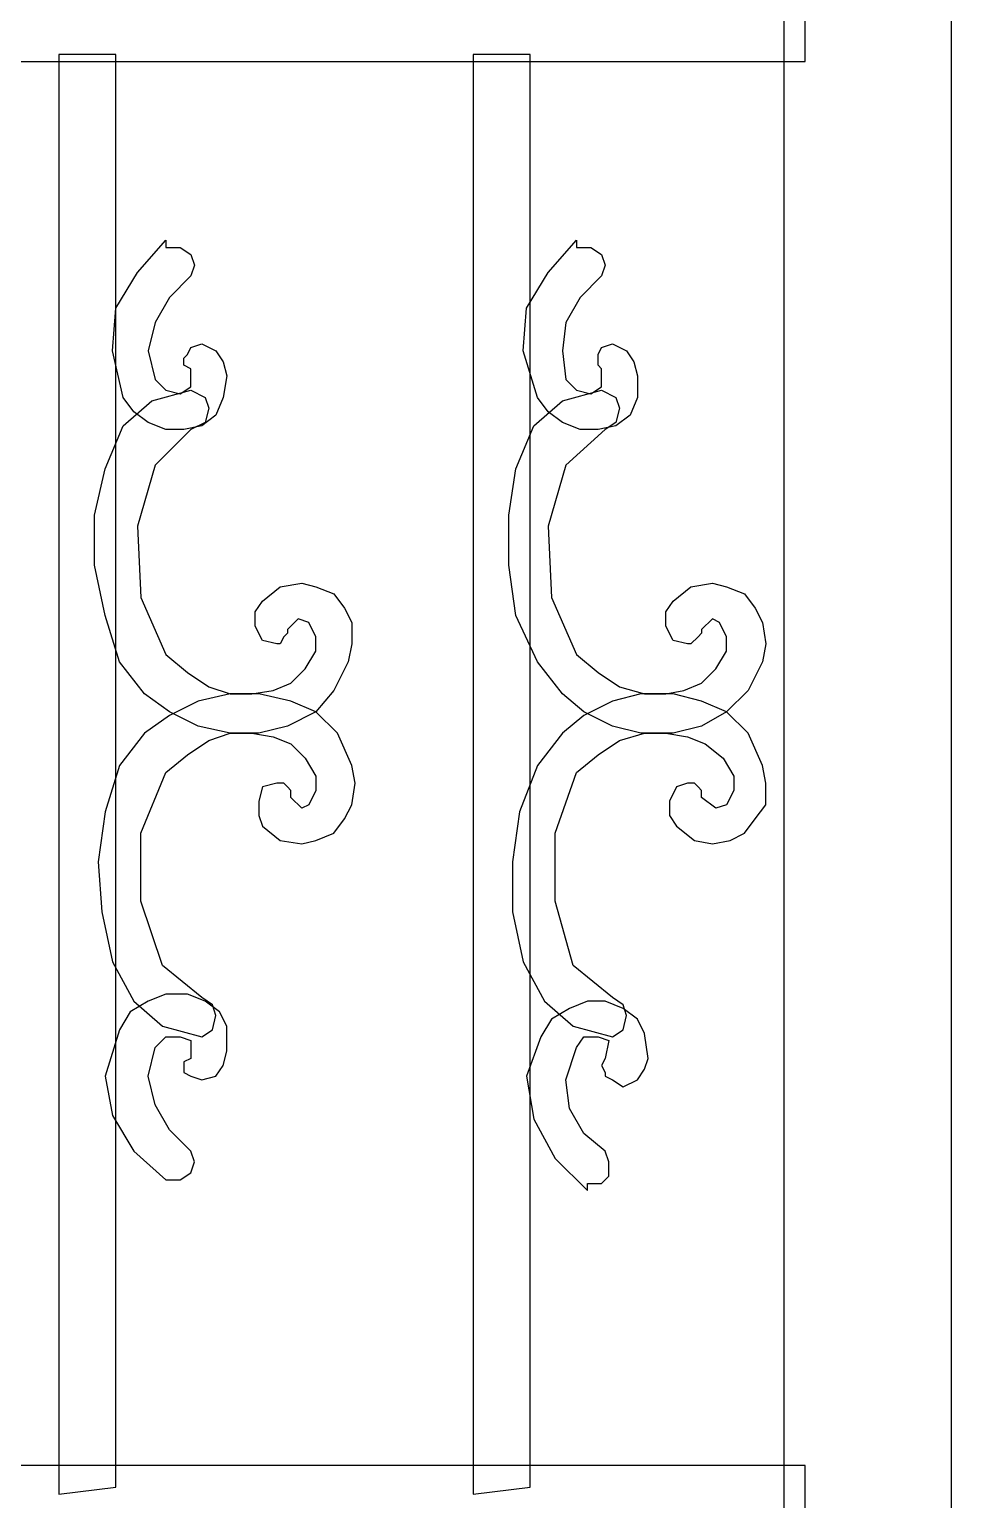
# Model space of a CAD drawing. Header units: centimetres. Extents: x -51 to 47, y -44 to 100.
# Drawn here: x 23.46 to 47.2, y -4.36 to 33.47 of the extents above; entities that cross this region are included whole.
import ezdxf

# ---------------------------------------------------------------- set-up
doc = ezdxf.new("R2010")
doc.units = ezdxf.units.CM
doc.header["$MEASUREMENT"] = 0
doc.layers.add('layer 1', color=7, linetype='Continuous')

msp = doc.modelspace()

# ---------------------------------------------------------------- linework, layer by layer
at = {"layer": 'layer 1', "color": 108}
for points, knots in [([(42.88117, 91.58024), (42.88117, 91.58024), (47.2023, 91.58024), (47.2023, 91.58024), (47.2023, 91.58024), (47.2023, 91.58024), (47.2023, -43.66193), (47.2023, -43.66193), (47.2023, -43.66193), (47.2023, -43.66193), (42.88117, -43.66193), (42.88117, -43.66193), (42.88117, -43.66193), (42.88117, -43.66193), (42.88117, 91.58024), (42.88117, 91.58024)], [0, 0, 0, 0, 0.25, 0.25, 0.25, 0.25, 0.5, 0.5, 0.5, 0.5, 0.75, 0.75, 0.75, 0.75, 1, 1, 1, 1]), ([(-47.12704, 34.11841), (-47.12704, 34.11841), (43.43281, 34.11841), (43.43281, 34.11841), (43.43281, 34.11841), (43.43281, 34.11841), (43.43281, 32.64739), (43.43281, 32.64739), (43.43281, 32.64739), (43.43281, 32.64739), (-47.12704, 32.64739), (-47.12704, 32.64739), (-47.12704, 32.64739), (-47.12704, 32.64739), (-47.12704, 34.11841), (-47.12704, 34.11841)], [0, 0, 0, 0, 0.25, 0.25, 0.25, 0.25, 0.5, 0.5, 0.5, 0.5, 0.75, 0.75, 0.75, 0.75, 1, 1, 1, 1]), ([(24.21757, -4.22013), (24.21757, -4.22013), (24.21757, 32.83126), (24.21757, 32.83126), (24.21757, 32.83126), (24.21757, 32.83126), (25.68859, 32.83126), (25.68859, 32.83126), (25.68859, 32.83126), (25.68859, 32.83126), (25.68859, -4.03625), (25.68859, -4.03625), (25.68859, -4.03625), (25.68859, -4.03625), (24.21757, -4.22013), (24.21757, -4.22013)], [0, 0, 0, 0, 0.25, 0.25, 0.25, 0.25, 0.5, 0.5, 0.5, 0.5, 0.75, 0.75, 0.75, 0.75, 1, 1, 1, 1]), ([(34.88249, -4.22013), (34.88249, -4.22013), (34.88249, 32.83126), (34.88249, 32.83126), (34.88249, 32.83126), (34.88249, 32.83126), (36.35351, 32.83126), (36.35351, 32.83126), (36.35351, 32.83126), (36.35351, 32.83126), (36.35351, -4.03625), (36.35351, -4.03625), (36.35351, -4.03625), (36.35351, -4.03625), (34.88249, -4.22013), (34.88249, -4.22013)], [0, 0, 0, 0, 0.25, 0.25, 0.25, 0.25, 0.5, 0.5, 0.5, 0.5, 0.75, 0.75, 0.75, 0.75, 1, 1, 1, 1]), ([(26.97574, 28.05044), (26.97574, 28.05044), (26.24023, 27.22299), (26.24023, 27.22299), (26.24023, 27.22299), (26.24023, 27.22299), (25.68859, 26.3036), (25.68859, 26.3036), (25.68859, 26.3036), (25.68859, 26.3036), (25.59665, 25.20033), (25.59665, 25.20033), (25.59665, 25.20033), (25.59665, 25.20033), (25.87247, 24.00513), (25.87247, 24.00513), (25.87247, 24.00513), (25.87247, 24.00513), (26.14829, 23.63737), (26.14829, 23.63737), (26.14829, 23.63737), (26.14829, 23.63737), (26.51604, 23.36155), (26.51604, 23.36155), (26.51604, 23.36155), (26.51604, 23.36155), (26.97574, 23.17767), (26.97574, 23.17767), (26.97574, 23.17767), (26.97574, 23.17767), (27.43543, 23.17767), (27.43543, 23.17767), (27.43543, 23.17767), (27.43543, 23.17767), (27.89513, 23.26961), (27.89513, 23.26961), (27.89513, 23.26961), (27.89513, 23.26961), (28.26288, 23.54543), (28.26288, 23.54543), (28.26288, 23.54543), (28.26288, 23.54543), (28.44676, 24.00513), (28.44676, 24.00513), (28.44676, 24.00513), (28.44676, 24.00513), (28.5387, 24.55676), (28.5387, 24.55676), (28.5387, 24.55676), (28.5387, 24.55676), (28.44676, 24.92451), (28.44676, 24.92451), (28.44676, 24.92451), (28.44676, 24.92451), (28.26288, 25.20033), (28.26288, 25.20033), (28.26288, 25.20033), (28.26288, 25.20033), (27.89513, 25.38421), (27.89513, 25.38421), (27.89513, 25.38421), (27.89513, 25.38421), (27.61931, 25.29227), (27.61931, 25.29227), (27.61931, 25.29227), (27.61931, 25.29227), (27.52737, 25.10839), (27.52737, 25.10839), (27.52737, 25.10839), (27.52737, 25.10839), (27.43543, 25.01645), (27.43543, 25.01645), (27.43543, 25.01645), (27.43543, 25.01645), (27.43543, 24.83258), (27.43543, 24.83258), (27.43543, 24.83258), (27.43543, 24.83258), (27.61931, 24.74064), (27.61931, 24.74064), (27.61931, 24.74064), (27.61931, 24.74064), (27.61931, 24.28094), (27.61931, 24.28094), (27.61931, 24.28094), (27.61931, 24.28094), (27.34349, 24.09706), (27.34349, 24.09706), (27.34349, 24.09706), (27.34349, 24.09706), (26.97574, 24.189), (26.97574, 24.189), (26.97574, 24.189), (26.97574, 24.189), (26.69992, 24.46482), (26.69992, 24.46482), (26.69992, 24.46482), (26.69992, 24.46482), (26.51604, 25.20033), (26.51604, 25.20033), (26.51604, 25.20033), (26.51604, 25.20033), (26.69992, 25.93584), (26.69992, 25.93584), (26.69992, 25.93584), (26.69992, 25.93584), (27.06768, 26.57942), (27.06768, 26.57942), (27.06768, 26.57942), (27.06768, 26.57942), (27.61931, 27.13105), (27.61931, 27.13105), (27.61931, 27.13105), (27.61931, 27.13105), (27.71125, 27.40687), (27.71125, 27.40687), (27.71125, 27.40687), (27.71125, 27.40687), (27.61931, 27.68268), (27.61931, 27.68268), (27.61931, 27.68268), (27.61931, 27.68268), (27.34349, 27.86656), (27.34349, 27.86656), (27.34349, 27.86656), (27.34349, 27.86656), (26.97574, 27.86656), (26.97574, 27.86656), (26.97574, 27.86656), (26.97574, 27.86656), (26.97574, 27.86656), (26.97574, 27.86656), (26.97574, 27.86656), (26.97574, 27.86656), (26.97574, 27.9585), (26.97574, 27.9585), (26.97574, 27.9585), (26.97574, 27.9585), (26.97574, 28.05044), (26.97574, 28.05044), (26.97574, 28.05044), (26.97574, 28.05044), (26.97574, 28.05044), (26.97574, 28.05044)], [0, 0, 0, 0, 0.02777778, 0.02777778, 0.02777778, 0.02777778, 0.05555556, 0.05555556, 0.05555556, 0.05555556, 0.08333333, 0.08333333, 0.08333333, 0.08333333, 0.11111111, 0.11111111, 0.11111111, 0.11111111, 0.13888889, 0.13888889, 0.13888889, 0.13888889, 0.16666667, 0.16666667, 0.16666667, 0.16666667, 0.19444444, 0.19444444, 0.19444444, 0.19444444, 0.22222222, 0.22222222, 0.22222222, 0.22222222, 0.25, 0.25, 0.25, 0.25, 0.27777778, 0.27777778, 0.27777778, 0.27777778, 0.30555556, 0.30555556, 0.30555556, 0.30555556, 0.33333333, 0.33333333, 0.33333333, 0.33333333, 0.36111111, 0.36111111, 0.36111111, 0.36111111, 0.38888889, 0.38888889, 0.38888889, 0.38888889, 0.41666667, 0.41666667, 0.41666667, 0.41666667, 0.44444444, 0.44444444, 0.44444444, 0.44444444, 0.47222222, 0.47222222, 0.47222222, 0.47222222, 0.5, 0.5, 0.5, 0.5, 0.52777778, 0.52777778, 0.52777778, 0.52777778, 0.55555556, 0.55555556, 0.55555556, 0.55555556, 0.58333333, 0.58333333, 0.58333333, 0.58333333, 0.61111111, 0.61111111, 0.61111111, 0.61111111, 0.63888889, 0.63888889, 0.63888889, 0.63888889, 0.66666667, 0.66666667, 0.66666667, 0.66666667, 0.69444444, 0.69444444, 0.69444444, 0.69444444, 0.72222222, 0.72222222, 0.72222222, 0.72222222, 0.75, 0.75, 0.75, 0.75, 0.77777778, 0.77777778, 0.77777778, 0.77777778, 0.80555556, 0.80555556, 0.80555556, 0.80555556, 0.83333333, 0.83333333, 0.83333333, 0.83333333, 0.86111111, 0.86111111, 0.86111111, 0.86111111, 0.88888889, 0.88888889, 0.88888889, 0.88888889, 0.91666667, 0.91666667, 0.91666667, 0.91666667, 0.94444444, 0.94444444, 0.94444444, 0.94444444, 0.97222222, 0.97222222, 0.97222222, 0.97222222, 1, 1, 1, 1]), ([(37.54872, 28.05044), (37.54872, 28.05044), (36.81321, 27.22299), (36.81321, 27.22299), (36.81321, 27.22299), (36.81321, 27.22299), (36.26157, 26.3036), (36.26157, 26.3036), (36.26157, 26.3036), (36.26157, 26.3036), (36.16963, 25.20033), (36.16963, 25.20033), (36.16963, 25.20033), (36.16963, 25.20033), (36.53739, 24.00513), (36.53739, 24.00513), (36.53739, 24.00513), (36.53739, 24.00513), (36.81321, 23.63737), (36.81321, 23.63737), (36.81321, 23.63737), (36.81321, 23.63737), (37.18096, 23.36155), (37.18096, 23.36155), (37.18096, 23.36155), (37.18096, 23.36155), (37.64066, 23.17767), (37.64066, 23.17767), (37.64066, 23.17767), (37.64066, 23.17767), (38.10035, 23.17767), (38.10035, 23.17767), (38.10035, 23.17767), (38.10035, 23.17767), (38.56004, 23.26961), (38.56004, 23.26961), (38.56004, 23.26961), (38.56004, 23.26961), (38.9278, 23.54543), (38.9278, 23.54543), (38.9278, 23.54543), (38.9278, 23.54543), (39.11168, 24.00513), (39.11168, 24.00513), (39.11168, 24.00513), (39.11168, 24.00513), (39.11168, 24.55676), (39.11168, 24.55676), (39.11168, 24.55676), (39.11168, 24.55676), (39.01974, 24.92451), (39.01974, 24.92451), (39.01974, 24.92451), (39.01974, 24.92451), (38.83586, 25.20033), (38.83586, 25.20033), (38.83586, 25.20033), (38.83586, 25.20033), (38.46811, 25.38421), (38.46811, 25.38421), (38.46811, 25.38421), (38.46811, 25.38421), (38.19229, 25.29227), (38.19229, 25.29227), (38.19229, 25.29227), (38.19229, 25.29227), (38.10035, 25.10839), (38.10035, 25.10839), (38.10035, 25.10839), (38.10035, 25.10839), (38.10035, 25.01645), (38.10035, 25.01645), (38.10035, 25.01645), (38.10035, 25.01645), (38.10035, 24.83258), (38.10035, 24.83258), (38.10035, 24.83258), (38.10035, 24.83258), (38.19229, 24.74064), (38.19229, 24.74064), (38.19229, 24.74064), (38.19229, 24.74064), (38.19229, 24.28094), (38.19229, 24.28094), (38.19229, 24.28094), (38.19229, 24.28094), (37.91647, 24.09706), (37.91647, 24.09706), (37.91647, 24.09706), (37.91647, 24.09706), (37.54872, 24.189), (37.54872, 24.189), (37.54872, 24.189), (37.54872, 24.189), (37.2729, 24.46482), (37.2729, 24.46482), (37.2729, 24.46482), (37.2729, 24.46482), (37.18096, 25.20033), (37.18096, 25.20033), (37.18096, 25.20033), (37.18096, 25.20033), (37.2729, 25.93584), (37.2729, 25.93584), (37.2729, 25.93584), (37.2729, 25.93584), (37.64066, 26.57942), (37.64066, 26.57942), (37.64066, 26.57942), (37.64066, 26.57942), (38.19229, 27.13105), (38.19229, 27.13105), (38.19229, 27.13105), (38.19229, 27.13105), (38.28423, 27.40687), (38.28423, 27.40687), (38.28423, 27.40687), (38.28423, 27.40687), (38.19229, 27.68268), (38.19229, 27.68268), (38.19229, 27.68268), (38.19229, 27.68268), (37.91647, 27.86656), (37.91647, 27.86656), (37.91647, 27.86656), (37.91647, 27.86656), (37.54872, 27.86656), (37.54872, 27.86656), (37.54872, 27.86656), (37.54872, 27.86656), (37.54872, 27.86656), (37.54872, 27.86656), (37.54872, 27.86656), (37.54872, 27.86656), (37.54872, 27.9585), (37.54872, 27.9585), (37.54872, 27.9585), (37.54872, 27.9585), (37.54872, 28.05044), (37.54872, 28.05044), (37.54872, 28.05044), (37.54872, 28.05044), (37.54872, 28.05044), (37.54872, 28.05044)], [0, 0, 0, 0, 0.02777778, 0.02777778, 0.02777778, 0.02777778, 0.05555556, 0.05555556, 0.05555556, 0.05555556, 0.08333333, 0.08333333, 0.08333333, 0.08333333, 0.11111111, 0.11111111, 0.11111111, 0.11111111, 0.13888889, 0.13888889, 0.13888889, 0.13888889, 0.16666667, 0.16666667, 0.16666667, 0.16666667, 0.19444444, 0.19444444, 0.19444444, 0.19444444, 0.22222222, 0.22222222, 0.22222222, 0.22222222, 0.25, 0.25, 0.25, 0.25, 0.27777778, 0.27777778, 0.27777778, 0.27777778, 0.30555556, 0.30555556, 0.30555556, 0.30555556, 0.33333333, 0.33333333, 0.33333333, 0.33333333, 0.36111111, 0.36111111, 0.36111111, 0.36111111, 0.38888889, 0.38888889, 0.38888889, 0.38888889, 0.41666667, 0.41666667, 0.41666667, 0.41666667, 0.44444444, 0.44444444, 0.44444444, 0.44444444, 0.47222222, 0.47222222, 0.47222222, 0.47222222, 0.5, 0.5, 0.5, 0.5, 0.52777778, 0.52777778, 0.52777778, 0.52777778, 0.55555556, 0.55555556, 0.55555556, 0.55555556, 0.58333333, 0.58333333, 0.58333333, 0.58333333, 0.61111111, 0.61111111, 0.61111111, 0.61111111, 0.63888889, 0.63888889, 0.63888889, 0.63888889, 0.66666667, 0.66666667, 0.66666667, 0.66666667, 0.69444444, 0.69444444, 0.69444444, 0.69444444, 0.72222222, 0.72222222, 0.72222222, 0.72222222, 0.75, 0.75, 0.75, 0.75, 0.77777778, 0.77777778, 0.77777778, 0.77777778, 0.80555556, 0.80555556, 0.80555556, 0.80555556, 0.83333333, 0.83333333, 0.83333333, 0.83333333, 0.86111111, 0.86111111, 0.86111111, 0.86111111, 0.88888889, 0.88888889, 0.88888889, 0.88888889, 0.91666667, 0.91666667, 0.91666667, 0.91666667, 0.94444444, 0.94444444, 0.94444444, 0.94444444, 0.97222222, 0.97222222, 0.97222222, 0.97222222, 1, 1, 1, 1]), ([(30.10166, 18.02909), (30.10166, 18.02909), (30.37748, 18.30491), (30.37748, 18.30491), (30.37748, 18.30491), (30.37748, 18.30491), (30.6533, 18.21297), (30.6533, 18.21297), (30.6533, 18.21297), (30.6533, 18.21297), (30.83717, 17.84522), (30.83717, 17.84522), (30.83717, 17.84522), (30.83717, 17.84522), (30.83717, 17.47746), (30.83717, 17.47746), (30.83717, 17.47746), (30.83717, 17.47746), (30.56136, 17.01777), (30.56136, 17.01777), (30.56136, 17.01777), (30.56136, 17.01777), (30.1936, 16.65001), (30.1936, 16.65001), (30.1936, 16.65001), (30.1936, 16.65001), (29.73391, 16.46613), (29.73391, 16.46613), (29.73391, 16.46613), (29.73391, 16.46613), (29.18227, 16.37419), (29.18227, 16.37419), (29.18227, 16.37419), (29.18227, 16.37419), (28.63064, 16.37419), (28.63064, 16.37419), (28.63064, 16.37419), (28.63064, 16.37419), (28.07901, 16.55807), (28.07901, 16.55807), (28.07901, 16.55807), (28.07901, 16.55807), (27.52737, 16.92583), (27.52737, 16.92583), (27.52737, 16.92583), (27.52737, 16.92583), (26.97574, 17.38552), (26.97574, 17.38552), (26.97574, 17.38552), (26.97574, 17.38552), (26.33217, 18.85654), (26.33217, 18.85654), (26.33217, 18.85654), (26.33217, 18.85654), (26.24023, 20.69532), (26.24023, 20.69532), (26.24023, 20.69532), (26.24023, 20.69532), (26.69992, 22.25829), (26.69992, 22.25829), (26.69992, 22.25829), (26.69992, 22.25829), (27.61931, 23.17767), (27.61931, 23.17767), (27.61931, 23.17767), (27.61931, 23.17767), (27.98707, 23.36155), (27.98707, 23.36155), (27.98707, 23.36155), (27.98707, 23.36155), (28.07901, 23.72931), (28.07901, 23.72931), (28.07901, 23.72931), (28.07901, 23.72931), (27.98707, 24.00513), (27.98707, 24.00513), (27.98707, 24.00513), (27.98707, 24.00513), (27.61931, 24.189), (27.61931, 24.189), (27.61931, 24.189), (27.61931, 24.189), (26.60798, 23.91319), (26.60798, 23.91319), (26.60798, 23.91319), (26.60798, 23.91319), (25.87247, 23.26961), (25.87247, 23.26961), (25.87247, 23.26961), (25.87247, 23.26961), (25.41278, 22.16635), (25.41278, 22.16635), (25.41278, 22.16635), (25.41278, 22.16635), (25.13696, 20.97114), (25.13696, 20.97114), (25.13696, 20.97114), (25.13696, 20.97114), (25.13696, 19.684), (25.13696, 19.684), (25.13696, 19.684), (25.13696, 19.684), (25.41278, 18.39685), (25.41278, 18.39685), (25.41278, 18.39685), (25.41278, 18.39685), (25.78053, 17.20164), (25.78053, 17.20164), (25.78053, 17.20164), (25.78053, 17.20164), (26.42411, 16.37419), (26.42411, 16.37419), (26.42411, 16.37419), (26.42411, 16.37419), (27.06768, 15.9145), (27.06768, 15.9145), (27.06768, 15.9145), (27.06768, 15.9145), (27.80319, 15.54674), (27.80319, 15.54674), (27.80319, 15.54674), (27.80319, 15.54674), (28.63064, 15.36287), (28.63064, 15.36287), (28.63064, 15.36287), (28.63064, 15.36287), (29.36615, 15.36287), (29.36615, 15.36287), (29.36615, 15.36287), (29.36615, 15.36287), (30.10166, 15.54674), (30.10166, 15.54674), (30.10166, 15.54674), (30.10166, 15.54674), (30.83717, 15.9145), (30.83717, 15.9145), (30.83717, 15.9145), (30.83717, 15.9145), (31.29687, 16.46613), (31.29687, 16.46613), (31.29687, 16.46613), (31.29687, 16.46613), (31.66462, 17.20164), (31.66462, 17.20164), (31.66462, 17.20164), (31.66462, 17.20164), (31.75656, 17.66134), (31.75656, 17.66134), (31.75656, 17.66134), (31.75656, 17.66134), (31.75656, 18.21297), (31.75656, 18.21297), (31.75656, 18.21297), (31.75656, 18.21297), (31.57269, 18.58073), (31.57269, 18.58073), (31.57269, 18.58073), (31.57269, 18.58073), (31.29687, 18.94848), (31.29687, 18.94848), (31.29687, 18.94848), (31.29687, 18.94848), (30.83717, 19.13236), (30.83717, 19.13236), (30.83717, 19.13236), (30.83717, 19.13236), (30.46942, 19.2243), (30.46942, 19.2243), (30.46942, 19.2243), (30.46942, 19.2243), (29.91778, 19.13236), (29.91778, 19.13236), (29.91778, 19.13236), (29.91778, 19.13236), (29.45809, 18.76461), (29.45809, 18.76461), (29.45809, 18.76461), (29.45809, 18.76461), (29.27421, 18.48879), (29.27421, 18.48879), (29.27421, 18.48879), (29.27421, 18.48879), (29.27421, 18.12103), (29.27421, 18.12103), (29.27421, 18.12103), (29.27421, 18.12103), (29.45809, 17.75328), (29.45809, 17.75328), (29.45809, 17.75328), (29.45809, 17.75328), (29.82585, 17.66134), (29.82585, 17.66134), (29.82585, 17.66134), (29.82585, 17.66134), (29.91778, 17.66134), (29.91778, 17.66134), (29.91778, 17.66134), (29.91778, 17.66134), (30.00972, 17.84522), (30.00972, 17.84522), (30.00972, 17.84522), (30.00972, 17.84522), (30.10166, 17.93716), (30.10166, 17.93716), (30.10166, 17.93716), (30.10166, 17.93716), (30.10166, 18.02909), (30.10166, 18.02909)], [0, 0, 0, 0, 0.01923077, 0.01923077, 0.01923077, 0.01923077, 0.03846154, 0.03846154, 0.03846154, 0.03846154, 0.05769231, 0.05769231, 0.05769231, 0.05769231, 0.07692308, 0.07692308, 0.07692308, 0.07692308, 0.09615385, 0.09615385, 0.09615385, 0.09615385, 0.11538462, 0.11538462, 0.11538462, 0.11538462, 0.13461538, 0.13461538, 0.13461538, 0.13461538, 0.15384615, 0.15384615, 0.15384615, 0.15384615, 0.17307692, 0.17307692, 0.17307692, 0.17307692, 0.19230769, 0.19230769, 0.19230769, 0.19230769, 0.21153846, 0.21153846, 0.21153846, 0.21153846, 0.23076923, 0.23076923, 0.23076923, 0.23076923, 0.25, 0.25, 0.25, 0.25, 0.26923077, 0.26923077, 0.26923077, 0.26923077, 0.28846154, 0.28846154, 0.28846154, 0.28846154, 0.30769231, 0.30769231, 0.30769231, 0.30769231, 0.32692308, 0.32692308, 0.32692308, 0.32692308, 0.34615385, 0.34615385, 0.34615385, 0.34615385, 0.36538462, 0.36538462, 0.36538462, 0.36538462, 0.38461538, 0.38461538, 0.38461538, 0.38461538, 0.40384615, 0.40384615, 0.40384615, 0.40384615, 0.42307692, 0.42307692, 0.42307692, 0.42307692, 0.44230769, 0.44230769, 0.44230769, 0.44230769, 0.46153846, 0.46153846, 0.46153846, 0.46153846, 0.48076923, 0.48076923, 0.48076923, 0.48076923, 0.5, 0.5, 0.5, 0.5, 0.51923077, 0.51923077, 0.51923077, 0.51923077, 0.53846154, 0.53846154, 0.53846154, 0.53846154, 0.55769231, 0.55769231, 0.55769231, 0.55769231, 0.57692308, 0.57692308, 0.57692308, 0.57692308, 0.59615385, 0.59615385, 0.59615385, 0.59615385, 0.61538462, 0.61538462, 0.61538462, 0.61538462, 0.63461538, 0.63461538, 0.63461538, 0.63461538, 0.65384615, 0.65384615, 0.65384615, 0.65384615, 0.67307692, 0.67307692, 0.67307692, 0.67307692, 0.69230769, 0.69230769, 0.69230769, 0.69230769, 0.71153846, 0.71153846, 0.71153846, 0.71153846, 0.73076923, 0.73076923, 0.73076923, 0.73076923, 0.75, 0.75, 0.75, 0.75, 0.76923077, 0.76923077, 0.76923077, 0.76923077, 0.78846154, 0.78846154, 0.78846154, 0.78846154, 0.80769231, 0.80769231, 0.80769231, 0.80769231, 0.82692308, 0.82692308, 0.82692308, 0.82692308, 0.84615385, 0.84615385, 0.84615385, 0.84615385, 0.86538462, 0.86538462, 0.86538462, 0.86538462, 0.88461538, 0.88461538, 0.88461538, 0.88461538, 0.90384615, 0.90384615, 0.90384615, 0.90384615, 0.92307692, 0.92307692, 0.92307692, 0.92307692, 0.94230769, 0.94230769, 0.94230769, 0.94230769, 0.96153846, 0.96153846, 0.96153846, 0.96153846, 0.98076923, 0.98076923, 0.98076923, 0.98076923, 1, 1, 1, 1]), ([(40.76658, 18.02909), (40.76658, 18.02909), (41.0424, 18.30491), (41.0424, 18.30491), (41.0424, 18.30491), (41.0424, 18.30491), (41.22627, 18.21297), (41.22627, 18.21297), (41.22627, 18.21297), (41.22627, 18.21297), (41.41015, 17.84522), (41.41015, 17.84522), (41.41015, 17.84522), (41.41015, 17.84522), (41.41015, 17.47746), (41.41015, 17.47746), (41.41015, 17.47746), (41.41015, 17.47746), (41.13434, 17.01777), (41.13434, 17.01777), (41.13434, 17.01777), (41.13434, 17.01777), (40.76658, 16.65001), (40.76658, 16.65001), (40.76658, 16.65001), (40.76658, 16.65001), (40.30688, 16.46613), (40.30688, 16.46613), (40.30688, 16.46613), (40.30688, 16.46613), (39.84719, 16.37419), (39.84719, 16.37419), (39.84719, 16.37419), (39.84719, 16.37419), (39.29556, 16.37419), (39.29556, 16.37419), (39.29556, 16.37419), (39.29556, 16.37419), (38.65198, 16.55807), (38.65198, 16.55807), (38.65198, 16.55807), (38.65198, 16.55807), (38.10035, 16.92583), (38.10035, 16.92583), (38.10035, 16.92583), (38.10035, 16.92583), (37.54872, 17.38552), (37.54872, 17.38552), (37.54872, 17.38552), (37.54872, 17.38552), (36.90514, 18.85654), (36.90514, 18.85654), (36.90514, 18.85654), (36.90514, 18.85654), (36.81321, 20.69532), (36.81321, 20.69532), (36.81321, 20.69532), (36.81321, 20.69532), (37.2729, 22.25829), (37.2729, 22.25829), (37.2729, 22.25829), (37.2729, 22.25829), (38.28423, 23.17767), (38.28423, 23.17767), (38.28423, 23.17767), (38.28423, 23.17767), (38.56004, 23.36155), (38.56004, 23.36155), (38.56004, 23.36155), (38.56004, 23.36155), (38.65198, 23.72931), (38.65198, 23.72931), (38.65198, 23.72931), (38.65198, 23.72931), (38.56004, 24.00513), (38.56004, 24.00513), (38.56004, 24.00513), (38.56004, 24.00513), (38.19229, 24.189), (38.19229, 24.189), (38.19229, 24.189), (38.19229, 24.189), (37.18096, 23.91319), (37.18096, 23.91319), (37.18096, 23.91319), (37.18096, 23.91319), (36.44545, 23.26961), (36.44545, 23.26961), (36.44545, 23.26961), (36.44545, 23.26961), (35.98575, 22.16635), (35.98575, 22.16635), (35.98575, 22.16635), (35.98575, 22.16635), (35.80188, 20.97114), (35.80188, 20.97114), (35.80188, 20.97114), (35.80188, 20.97114), (35.80188, 19.684), (35.80188, 19.684), (35.80188, 19.684), (35.80188, 19.684), (35.98575, 18.39685), (35.98575, 18.39685), (35.98575, 18.39685), (35.98575, 18.39685), (36.53739, 17.20164), (36.53739, 17.20164), (36.53739, 17.20164), (36.53739, 17.20164), (37.18096, 16.37419), (37.18096, 16.37419), (37.18096, 16.37419), (37.18096, 16.37419), (37.73259, 15.9145), (37.73259, 15.9145), (37.73259, 15.9145), (37.73259, 15.9145), (38.46811, 15.54674), (38.46811, 15.54674), (38.46811, 15.54674), (38.46811, 15.54674), (39.20362, 15.36287), (39.20362, 15.36287), (39.20362, 15.36287), (39.20362, 15.36287), (40.03107, 15.36287), (40.03107, 15.36287), (40.03107, 15.36287), (40.03107, 15.36287), (40.76658, 15.54674), (40.76658, 15.54674), (40.76658, 15.54674), (40.76658, 15.54674), (41.41015, 15.9145), (41.41015, 15.9145), (41.41015, 15.9145), (41.41015, 15.9145), (41.96179, 16.46613), (41.96179, 16.46613), (41.96179, 16.46613), (41.96179, 16.46613), (42.32954, 17.20164), (42.32954, 17.20164), (42.32954, 17.20164), (42.32954, 17.20164), (42.42148, 17.66134), (42.42148, 17.66134), (42.42148, 17.66134), (42.42148, 17.66134), (42.32954, 18.21297), (42.32954, 18.21297), (42.32954, 18.21297), (42.32954, 18.21297), (42.14566, 18.58073), (42.14566, 18.58073), (42.14566, 18.58073), (42.14566, 18.58073), (41.86985, 18.94848), (41.86985, 18.94848), (41.86985, 18.94848), (41.86985, 18.94848), (41.41015, 19.13236), (41.41015, 19.13236), (41.41015, 19.13236), (41.41015, 19.13236), (41.0424, 19.2243), (41.0424, 19.2243), (41.0424, 19.2243), (41.0424, 19.2243), (40.49076, 19.13236), (40.49076, 19.13236), (40.49076, 19.13236), (40.49076, 19.13236), (40.03107, 18.76461), (40.03107, 18.76461), (40.03107, 18.76461), (40.03107, 18.76461), (39.84719, 18.48879), (39.84719, 18.48879), (39.84719, 18.48879), (39.84719, 18.48879), (39.84719, 18.12103), (39.84719, 18.12103), (39.84719, 18.12103), (39.84719, 18.12103), (40.03107, 17.75328), (40.03107, 17.75328), (40.03107, 17.75328), (40.03107, 17.75328), (40.39882, 17.66134), (40.39882, 17.66134), (40.39882, 17.66134), (40.39882, 17.66134), (40.49076, 17.66134), (40.49076, 17.66134), (40.49076, 17.66134), (40.49076, 17.66134), (40.67464, 17.84522), (40.67464, 17.84522), (40.67464, 17.84522), (40.67464, 17.84522), (40.76658, 17.93716), (40.76658, 17.93716), (40.76658, 17.93716), (40.76658, 17.93716), (40.76658, 18.02909), (40.76658, 18.02909)], [0, 0, 0, 0, 0.01923077, 0.01923077, 0.01923077, 0.01923077, 0.03846154, 0.03846154, 0.03846154, 0.03846154, 0.05769231, 0.05769231, 0.05769231, 0.05769231, 0.07692308, 0.07692308, 0.07692308, 0.07692308, 0.09615385, 0.09615385, 0.09615385, 0.09615385, 0.11538462, 0.11538462, 0.11538462, 0.11538462, 0.13461538, 0.13461538, 0.13461538, 0.13461538, 0.15384615, 0.15384615, 0.15384615, 0.15384615, 0.17307692, 0.17307692, 0.17307692, 0.17307692, 0.19230769, 0.19230769, 0.19230769, 0.19230769, 0.21153846, 0.21153846, 0.21153846, 0.21153846, 0.23076923, 0.23076923, 0.23076923, 0.23076923, 0.25, 0.25, 0.25, 0.25, 0.26923077, 0.26923077, 0.26923077, 0.26923077, 0.28846154, 0.28846154, 0.28846154, 0.28846154, 0.30769231, 0.30769231, 0.30769231, 0.30769231, 0.32692308, 0.32692308, 0.32692308, 0.32692308, 0.34615385, 0.34615385, 0.34615385, 0.34615385, 0.36538462, 0.36538462, 0.36538462, 0.36538462, 0.38461538, 0.38461538, 0.38461538, 0.38461538, 0.40384615, 0.40384615, 0.40384615, 0.40384615, 0.42307692, 0.42307692, 0.42307692, 0.42307692, 0.44230769, 0.44230769, 0.44230769, 0.44230769, 0.46153846, 0.46153846, 0.46153846, 0.46153846, 0.48076923, 0.48076923, 0.48076923, 0.48076923, 0.5, 0.5, 0.5, 0.5, 0.51923077, 0.51923077, 0.51923077, 0.51923077, 0.53846154, 0.53846154, 0.53846154, 0.53846154, 0.55769231, 0.55769231, 0.55769231, 0.55769231, 0.57692308, 0.57692308, 0.57692308, 0.57692308, 0.59615385, 0.59615385, 0.59615385, 0.59615385, 0.61538462, 0.61538462, 0.61538462, 0.61538462, 0.63461538, 0.63461538, 0.63461538, 0.63461538, 0.65384615, 0.65384615, 0.65384615, 0.65384615, 0.67307692, 0.67307692, 0.67307692, 0.67307692, 0.69230769, 0.69230769, 0.69230769, 0.69230769, 0.71153846, 0.71153846, 0.71153846, 0.71153846, 0.73076923, 0.73076923, 0.73076923, 0.73076923, 0.75, 0.75, 0.75, 0.75, 0.76923077, 0.76923077, 0.76923077, 0.76923077, 0.78846154, 0.78846154, 0.78846154, 0.78846154, 0.80769231, 0.80769231, 0.80769231, 0.80769231, 0.82692308, 0.82692308, 0.82692308, 0.82692308, 0.84615385, 0.84615385, 0.84615385, 0.84615385, 0.86538462, 0.86538462, 0.86538462, 0.86538462, 0.88461538, 0.88461538, 0.88461538, 0.88461538, 0.90384615, 0.90384615, 0.90384615, 0.90384615, 0.92307692, 0.92307692, 0.92307692, 0.92307692, 0.94230769, 0.94230769, 0.94230769, 0.94230769, 0.96153846, 0.96153846, 0.96153846, 0.96153846, 0.98076923, 0.98076923, 0.98076923, 0.98076923, 1, 1, 1, 1]), ([(30.1936, 13.70796), (30.1936, 13.70796), (30.46942, 13.43215), (30.46942, 13.43215), (30.46942, 13.43215), (30.46942, 13.43215), (30.6533, 13.52409), (30.6533, 13.52409), (30.6533, 13.52409), (30.6533, 13.52409), (30.83717, 13.89184), (30.83717, 13.89184), (30.83717, 13.89184), (30.83717, 13.89184), (30.83717, 14.2596), (30.83717, 14.2596), (30.83717, 14.2596), (30.83717, 14.2596), (30.56136, 14.71929), (30.56136, 14.71929), (30.56136, 14.71929), (30.56136, 14.71929), (30.1936, 15.08705), (30.1936, 15.08705), (30.1936, 15.08705), (30.1936, 15.08705), (29.73391, 15.27093), (29.73391, 15.27093), (29.73391, 15.27093), (29.73391, 15.27093), (29.18227, 15.36287), (29.18227, 15.36287), (29.18227, 15.36287), (29.18227, 15.36287), (28.63064, 15.36287), (28.63064, 15.36287), (28.63064, 15.36287), (28.63064, 15.36287), (28.07901, 15.17899), (28.07901, 15.17899), (28.07901, 15.17899), (28.07901, 15.17899), (27.52737, 14.81123), (27.52737, 14.81123), (27.52737, 14.81123), (27.52737, 14.81123), (26.97574, 14.35154), (26.97574, 14.35154), (26.97574, 14.35154), (26.97574, 14.35154), (26.33217, 12.78857), (26.33217, 12.78857), (26.33217, 12.78857), (26.33217, 12.78857), (26.33217, 11.04174), (26.33217, 11.04174), (26.33217, 11.04174), (26.33217, 11.04174), (26.8838, 9.38683), (26.8838, 9.38683), (26.8838, 9.38683), (26.8838, 9.38683), (27.89513, 8.55938), (27.89513, 8.55938), (27.89513, 8.55938), (27.89513, 8.55938), (28.17095, 8.37551), (28.17095, 8.37551), (28.17095, 8.37551), (28.17095, 8.37551), (28.26288, 8.09969), (28.26288, 8.09969), (28.26288, 8.09969), (28.26288, 8.09969), (28.17095, 7.73193), (28.17095, 7.73193), (28.17095, 7.73193), (28.17095, 7.73193), (27.89513, 7.54806), (27.89513, 7.54806), (27.89513, 7.54806), (27.89513, 7.54806), (26.8838, 7.82387), (26.8838, 7.82387), (26.8838, 7.82387), (26.8838, 7.82387), (26.14829, 8.46744), (26.14829, 8.46744), (26.14829, 8.46744), (26.14829, 8.46744), (25.59665, 9.47877), (25.59665, 9.47877), (25.59665, 9.47877), (25.59665, 9.47877), (25.32084, 10.76592), (25.32084, 10.76592), (25.32084, 10.76592), (25.32084, 10.76592), (25.2289, 12.05306), (25.2289, 12.05306), (25.2289, 12.05306), (25.2289, 12.05306), (25.41278, 13.34021), (25.41278, 13.34021), (25.41278, 13.34021), (25.41278, 13.34021), (25.78053, 14.53541), (25.78053, 14.53541), (25.78053, 14.53541), (25.78053, 14.53541), (26.42411, 15.36287), (26.42411, 15.36287), (26.42411, 15.36287), (26.42411, 15.36287), (27.06768, 15.82256), (27.06768, 15.82256), (27.06768, 15.82256), (27.06768, 15.82256), (27.80319, 16.19032), (27.80319, 16.19032), (27.80319, 16.19032), (27.80319, 16.19032), (28.63064, 16.37419), (28.63064, 16.37419), (28.63064, 16.37419), (28.63064, 16.37419), (29.36615, 16.37419), (29.36615, 16.37419), (29.36615, 16.37419), (29.36615, 16.37419), (30.1936, 16.19032), (30.1936, 16.19032), (30.1936, 16.19032), (30.1936, 16.19032), (30.83717, 15.9145), (30.83717, 15.9145), (30.83717, 15.9145), (30.83717, 15.9145), (31.38881, 15.36287), (31.38881, 15.36287), (31.38881, 15.36287), (31.38881, 15.36287), (31.75656, 14.53541), (31.75656, 14.53541), (31.75656, 14.53541), (31.75656, 14.53541), (31.8485, 14.07572), (31.8485, 14.07572), (31.8485, 14.07572), (31.8485, 14.07572), (31.75656, 13.52409), (31.75656, 13.52409), (31.75656, 13.52409), (31.75656, 13.52409), (31.57269, 13.15633), (31.57269, 13.15633), (31.57269, 13.15633), (31.57269, 13.15633), (31.29687, 12.78857), (31.29687, 12.78857), (31.29687, 12.78857), (31.29687, 12.78857), (30.83717, 12.6047), (30.83717, 12.6047), (30.83717, 12.6047), (30.83717, 12.6047), (30.46942, 12.51276), (30.46942, 12.51276), (30.46942, 12.51276), (30.46942, 12.51276), (29.91778, 12.6047), (29.91778, 12.6047), (29.91778, 12.6047), (29.91778, 12.6047), (29.45809, 12.97245), (29.45809, 12.97245), (29.45809, 12.97245), (29.45809, 12.97245), (29.36615, 13.24827), (29.36615, 13.24827), (29.36615, 13.24827), (29.36615, 13.24827), (29.36615, 13.61603), (29.36615, 13.61603), (29.36615, 13.61603), (29.36615, 13.61603), (29.45809, 13.98378), (29.45809, 13.98378), (29.45809, 13.98378), (29.45809, 13.98378), (29.82585, 14.07572), (29.82585, 14.07572), (29.82585, 14.07572), (29.82585, 14.07572), (30.00972, 14.07572), (30.00972, 14.07572), (30.00972, 14.07572), (30.00972, 14.07572), (30.10166, 13.98378), (30.10166, 13.98378), (30.10166, 13.98378), (30.10166, 13.98378), (30.1936, 13.89184), (30.1936, 13.89184), (30.1936, 13.89184), (30.1936, 13.89184), (30.1936, 13.70796), (30.1936, 13.70796)], [0, 0, 0, 0, 0.01923077, 0.01923077, 0.01923077, 0.01923077, 0.03846154, 0.03846154, 0.03846154, 0.03846154, 0.05769231, 0.05769231, 0.05769231, 0.05769231, 0.07692308, 0.07692308, 0.07692308, 0.07692308, 0.09615385, 0.09615385, 0.09615385, 0.09615385, 0.11538462, 0.11538462, 0.11538462, 0.11538462, 0.13461538, 0.13461538, 0.13461538, 0.13461538, 0.15384615, 0.15384615, 0.15384615, 0.15384615, 0.17307692, 0.17307692, 0.17307692, 0.17307692, 0.19230769, 0.19230769, 0.19230769, 0.19230769, 0.21153846, 0.21153846, 0.21153846, 0.21153846, 0.23076923, 0.23076923, 0.23076923, 0.23076923, 0.25, 0.25, 0.25, 0.25, 0.26923077, 0.26923077, 0.26923077, 0.26923077, 0.28846154, 0.28846154, 0.28846154, 0.28846154, 0.30769231, 0.30769231, 0.30769231, 0.30769231, 0.32692308, 0.32692308, 0.32692308, 0.32692308, 0.34615385, 0.34615385, 0.34615385, 0.34615385, 0.36538462, 0.36538462, 0.36538462, 0.36538462, 0.38461538, 0.38461538, 0.38461538, 0.38461538, 0.40384615, 0.40384615, 0.40384615, 0.40384615, 0.42307692, 0.42307692, 0.42307692, 0.42307692, 0.44230769, 0.44230769, 0.44230769, 0.44230769, 0.46153846, 0.46153846, 0.46153846, 0.46153846, 0.48076923, 0.48076923, 0.48076923, 0.48076923, 0.5, 0.5, 0.5, 0.5, 0.51923077, 0.51923077, 0.51923077, 0.51923077, 0.53846154, 0.53846154, 0.53846154, 0.53846154, 0.55769231, 0.55769231, 0.55769231, 0.55769231, 0.57692308, 0.57692308, 0.57692308, 0.57692308, 0.59615385, 0.59615385, 0.59615385, 0.59615385, 0.61538462, 0.61538462, 0.61538462, 0.61538462, 0.63461538, 0.63461538, 0.63461538, 0.63461538, 0.65384615, 0.65384615, 0.65384615, 0.65384615, 0.67307692, 0.67307692, 0.67307692, 0.67307692, 0.69230769, 0.69230769, 0.69230769, 0.69230769, 0.71153846, 0.71153846, 0.71153846, 0.71153846, 0.73076923, 0.73076923, 0.73076923, 0.73076923, 0.75, 0.75, 0.75, 0.75, 0.76923077, 0.76923077, 0.76923077, 0.76923077, 0.78846154, 0.78846154, 0.78846154, 0.78846154, 0.80769231, 0.80769231, 0.80769231, 0.80769231, 0.82692308, 0.82692308, 0.82692308, 0.82692308, 0.84615385, 0.84615385, 0.84615385, 0.84615385, 0.86538462, 0.86538462, 0.86538462, 0.86538462, 0.88461538, 0.88461538, 0.88461538, 0.88461538, 0.90384615, 0.90384615, 0.90384615, 0.90384615, 0.92307692, 0.92307692, 0.92307692, 0.92307692, 0.94230769, 0.94230769, 0.94230769, 0.94230769, 0.96153846, 0.96153846, 0.96153846, 0.96153846, 0.98076923, 0.98076923, 0.98076923, 0.98076923, 1, 1, 1, 1]), ([(40.76658, 13.70796), (40.76658, 13.70796), (41.13434, 13.43215), (41.13434, 13.43215), (41.13434, 13.43215), (41.13434, 13.43215), (41.41015, 13.52409), (41.41015, 13.52409), (41.41015, 13.52409), (41.41015, 13.52409), (41.59403, 13.89184), (41.59403, 13.89184), (41.59403, 13.89184), (41.59403, 13.89184), (41.59403, 14.2596), (41.59403, 14.2596), (41.59403, 14.2596), (41.59403, 14.2596), (41.31821, 14.71929), (41.31821, 14.71929), (41.31821, 14.71929), (41.31821, 14.71929), (40.85852, 15.08705), (40.85852, 15.08705), (40.85852, 15.08705), (40.85852, 15.08705), (40.39882, 15.27093), (40.39882, 15.27093), (40.39882, 15.27093), (40.39882, 15.27093), (39.84719, 15.36287), (39.84719, 15.36287), (39.84719, 15.36287), (39.84719, 15.36287), (39.29556, 15.36287), (39.29556, 15.36287), (39.29556, 15.36287), (39.29556, 15.36287), (38.65198, 15.17899), (38.65198, 15.17899), (38.65198, 15.17899), (38.65198, 15.17899), (38.10035, 14.81123), (38.10035, 14.81123), (38.10035, 14.81123), (38.10035, 14.81123), (37.54872, 14.35154), (37.54872, 14.35154), (37.54872, 14.35154), (37.54872, 14.35154), (36.99708, 12.78857), (36.99708, 12.78857), (36.99708, 12.78857), (36.99708, 12.78857), (36.99708, 11.04174), (36.99708, 11.04174), (36.99708, 11.04174), (36.99708, 11.04174), (37.45678, 9.38683), (37.45678, 9.38683), (37.45678, 9.38683), (37.45678, 9.38683), (38.46811, 8.55938), (38.46811, 8.55938), (38.46811, 8.55938), (38.46811, 8.55938), (38.74392, 8.37551), (38.74392, 8.37551), (38.74392, 8.37551), (38.74392, 8.37551), (38.83586, 8.09969), (38.83586, 8.09969), (38.83586, 8.09969), (38.83586, 8.09969), (38.74392, 7.73193), (38.74392, 7.73193), (38.74392, 7.73193), (38.74392, 7.73193), (38.46811, 7.54806), (38.46811, 7.54806), (38.46811, 7.54806), (38.46811, 7.54806), (37.45678, 7.82387), (37.45678, 7.82387), (37.45678, 7.82387), (37.45678, 7.82387), (36.72127, 8.46744), (36.72127, 8.46744), (36.72127, 8.46744), (36.72127, 8.46744), (36.16963, 9.47877), (36.16963, 9.47877), (36.16963, 9.47877), (36.16963, 9.47877), (35.89382, 10.76592), (35.89382, 10.76592), (35.89382, 10.76592), (35.89382, 10.76592), (35.89382, 12.05306), (35.89382, 12.05306), (35.89382, 12.05306), (35.89382, 12.05306), (36.07769, 13.34021), (36.07769, 13.34021), (36.07769, 13.34021), (36.07769, 13.34021), (36.53739, 14.53541), (36.53739, 14.53541), (36.53739, 14.53541), (36.53739, 14.53541), (37.18096, 15.36287), (37.18096, 15.36287), (37.18096, 15.36287), (37.18096, 15.36287), (37.73259, 15.82256), (37.73259, 15.82256), (37.73259, 15.82256), (37.73259, 15.82256), (38.46811, 16.19032), (38.46811, 16.19032), (38.46811, 16.19032), (38.46811, 16.19032), (39.20362, 16.37419), (39.20362, 16.37419), (39.20362, 16.37419), (39.20362, 16.37419), (40.03107, 16.37419), (40.03107, 16.37419), (40.03107, 16.37419), (40.03107, 16.37419), (40.76658, 16.19032), (40.76658, 16.19032), (40.76658, 16.19032), (40.76658, 16.19032), (41.41015, 15.9145), (41.41015, 15.9145), (41.41015, 15.9145), (41.41015, 15.9145), (41.96179, 15.36287), (41.96179, 15.36287), (41.96179, 15.36287), (41.96179, 15.36287), (42.32954, 14.53541), (42.32954, 14.53541), (42.32954, 14.53541), (42.32954, 14.53541), (42.42148, 14.07572), (42.42148, 14.07572), (42.42148, 14.07572), (42.42148, 14.07572), (42.42148, 13.52409), (42.42148, 13.52409), (42.42148, 13.52409), (42.42148, 13.52409), (42.14566, 13.15633), (42.14566, 13.15633), (42.14566, 13.15633), (42.14566, 13.15633), (41.86985, 12.78857), (41.86985, 12.78857), (41.86985, 12.78857), (41.86985, 12.78857), (41.50209, 12.6047), (41.50209, 12.6047), (41.50209, 12.6047), (41.50209, 12.6047), (41.0424, 12.51276), (41.0424, 12.51276), (41.0424, 12.51276), (41.0424, 12.51276), (40.5827, 12.6047), (40.5827, 12.6047), (40.5827, 12.6047), (40.5827, 12.6047), (40.12301, 12.97245), (40.12301, 12.97245), (40.12301, 12.97245), (40.12301, 12.97245), (39.93913, 13.24827), (39.93913, 13.24827), (39.93913, 13.24827), (39.93913, 13.24827), (39.93913, 13.61603), (39.93913, 13.61603), (39.93913, 13.61603), (39.93913, 13.61603), (40.12301, 13.98378), (40.12301, 13.98378), (40.12301, 13.98378), (40.12301, 13.98378), (40.39882, 14.07572), (40.39882, 14.07572), (40.39882, 14.07572), (40.39882, 14.07572), (40.5827, 14.07572), (40.5827, 14.07572), (40.5827, 14.07572), (40.5827, 14.07572), (40.67464, 13.98378), (40.67464, 13.98378), (40.67464, 13.98378), (40.67464, 13.98378), (40.76658, 13.89184), (40.76658, 13.89184), (40.76658, 13.89184), (40.76658, 13.89184), (40.76658, 13.70796), (40.76658, 13.70796)], [0, 0, 0, 0, 0.01923077, 0.01923077, 0.01923077, 0.01923077, 0.03846154, 0.03846154, 0.03846154, 0.03846154, 0.05769231, 0.05769231, 0.05769231, 0.05769231, 0.07692308, 0.07692308, 0.07692308, 0.07692308, 0.09615385, 0.09615385, 0.09615385, 0.09615385, 0.11538462, 0.11538462, 0.11538462, 0.11538462, 0.13461538, 0.13461538, 0.13461538, 0.13461538, 0.15384615, 0.15384615, 0.15384615, 0.15384615, 0.17307692, 0.17307692, 0.17307692, 0.17307692, 0.19230769, 0.19230769, 0.19230769, 0.19230769, 0.21153846, 0.21153846, 0.21153846, 0.21153846, 0.23076923, 0.23076923, 0.23076923, 0.23076923, 0.25, 0.25, 0.25, 0.25, 0.26923077, 0.26923077, 0.26923077, 0.26923077, 0.28846154, 0.28846154, 0.28846154, 0.28846154, 0.30769231, 0.30769231, 0.30769231, 0.30769231, 0.32692308, 0.32692308, 0.32692308, 0.32692308, 0.34615385, 0.34615385, 0.34615385, 0.34615385, 0.36538462, 0.36538462, 0.36538462, 0.36538462, 0.38461538, 0.38461538, 0.38461538, 0.38461538, 0.40384615, 0.40384615, 0.40384615, 0.40384615, 0.42307692, 0.42307692, 0.42307692, 0.42307692, 0.44230769, 0.44230769, 0.44230769, 0.44230769, 0.46153846, 0.46153846, 0.46153846, 0.46153846, 0.48076923, 0.48076923, 0.48076923, 0.48076923, 0.5, 0.5, 0.5, 0.5, 0.51923077, 0.51923077, 0.51923077, 0.51923077, 0.53846154, 0.53846154, 0.53846154, 0.53846154, 0.55769231, 0.55769231, 0.55769231, 0.55769231, 0.57692308, 0.57692308, 0.57692308, 0.57692308, 0.59615385, 0.59615385, 0.59615385, 0.59615385, 0.61538462, 0.61538462, 0.61538462, 0.61538462, 0.63461538, 0.63461538, 0.63461538, 0.63461538, 0.65384615, 0.65384615, 0.65384615, 0.65384615, 0.67307692, 0.67307692, 0.67307692, 0.67307692, 0.69230769, 0.69230769, 0.69230769, 0.69230769, 0.71153846, 0.71153846, 0.71153846, 0.71153846, 0.73076923, 0.73076923, 0.73076923, 0.73076923, 0.75, 0.75, 0.75, 0.75, 0.76923077, 0.76923077, 0.76923077, 0.76923077, 0.78846154, 0.78846154, 0.78846154, 0.78846154, 0.80769231, 0.80769231, 0.80769231, 0.80769231, 0.82692308, 0.82692308, 0.82692308, 0.82692308, 0.84615385, 0.84615385, 0.84615385, 0.84615385, 0.86538462, 0.86538462, 0.86538462, 0.86538462, 0.88461538, 0.88461538, 0.88461538, 0.88461538, 0.90384615, 0.90384615, 0.90384615, 0.90384615, 0.92307692, 0.92307692, 0.92307692, 0.92307692, 0.94230769, 0.94230769, 0.94230769, 0.94230769, 0.96153846, 0.96153846, 0.96153846, 0.96153846, 0.98076923, 0.98076923, 0.98076923, 0.98076923, 1, 1, 1, 1]), ([(26.97574, 3.8705), (26.97574, 3.8705), (26.14829, 4.60601), (26.14829, 4.60601), (26.14829, 4.60601), (26.14829, 4.60601), (25.59665, 5.5254), (25.59665, 5.5254), (25.59665, 5.5254), (25.59665, 5.5254), (25.41278, 6.53673), (25.41278, 6.53673), (25.41278, 6.53673), (25.41278, 6.53673), (25.78053, 7.73193), (25.78053, 7.73193), (25.78053, 7.73193), (25.78053, 7.73193), (26.05635, 8.19163), (26.05635, 8.19163), (26.05635, 8.19163), (26.05635, 8.19163), (26.51604, 8.46744), (26.51604, 8.46744), (26.51604, 8.46744), (26.51604, 8.46744), (26.97574, 8.65132), (26.97574, 8.65132), (26.97574, 8.65132), (26.97574, 8.65132), (27.52737, 8.65132), (27.52737, 8.65132), (27.52737, 8.65132), (27.52737, 8.65132), (27.98707, 8.46744), (27.98707, 8.46744), (27.98707, 8.46744), (27.98707, 8.46744), (28.35482, 8.19163), (28.35482, 8.19163), (28.35482, 8.19163), (28.35482, 8.19163), (28.5387, 7.82387), (28.5387, 7.82387), (28.5387, 7.82387), (28.5387, 7.82387), (28.5387, 7.1803), (28.5387, 7.1803), (28.5387, 7.1803), (28.5387, 7.1803), (28.44676, 6.81254), (28.44676, 6.81254), (28.44676, 6.81254), (28.44676, 6.81254), (28.26288, 6.53673), (28.26288, 6.53673), (28.26288, 6.53673), (28.26288, 6.53673), (27.89513, 6.44479), (27.89513, 6.44479), (27.89513, 6.44479), (27.89513, 6.44479), (27.61931, 6.53673), (27.61931, 6.53673), (27.61931, 6.53673), (27.61931, 6.53673), (27.43543, 6.62867), (27.43543, 6.62867), (27.43543, 6.62867), (27.43543, 6.62867), (27.43543, 6.81254), (27.43543, 6.81254), (27.43543, 6.81254), (27.43543, 6.81254), (27.43543, 6.90448), (27.43543, 6.90448), (27.43543, 6.90448), (27.43543, 6.90448), (27.61931, 6.99642), (27.61931, 6.99642), (27.61931, 6.99642), (27.61931, 6.99642), (27.61931, 7.45612), (27.61931, 7.45612), (27.61931, 7.45612), (27.61931, 7.45612), (27.34349, 7.54806), (27.34349, 7.54806), (27.34349, 7.54806), (27.34349, 7.54806), (26.97574, 7.54806), (26.97574, 7.54806), (26.97574, 7.54806), (26.97574, 7.54806), (26.69992, 7.27224), (26.69992, 7.27224), (26.69992, 7.27224), (26.69992, 7.27224), (26.51604, 6.53673), (26.51604, 6.53673), (26.51604, 6.53673), (26.51604, 6.53673), (26.69992, 5.80122), (26.69992, 5.80122), (26.69992, 5.80122), (26.69992, 5.80122), (27.06768, 5.15764), (27.06768, 5.15764), (27.06768, 5.15764), (27.06768, 5.15764), (27.61931, 4.60601), (27.61931, 4.60601), (27.61931, 4.60601), (27.61931, 4.60601), (27.71125, 4.33019), (27.71125, 4.33019), (27.71125, 4.33019), (27.71125, 4.33019), (27.61931, 4.05438), (27.61931, 4.05438), (27.61931, 4.05438), (27.61931, 4.05438), (27.34349, 3.8705), (27.34349, 3.8705), (27.34349, 3.8705), (27.34349, 3.8705), (26.97574, 3.8705), (26.97574, 3.8705), (26.97574, 3.8705), (26.97574, 3.8705), (26.97574, 3.8705), (26.97574, 3.8705), (26.97574, 3.8705), (26.97574, 3.8705), (26.97574, 3.8705), (26.97574, 3.8705), (26.97574, 3.8705), (26.97574, 3.8705), (26.97574, 3.8705), (26.97574, 3.8705), (26.97574, 3.8705), (26.97574, 3.8705), (26.97574, 3.8705), (26.97574, 3.8705)], [0, 0, 0, 0, 0.02777778, 0.02777778, 0.02777778, 0.02777778, 0.05555556, 0.05555556, 0.05555556, 0.05555556, 0.08333333, 0.08333333, 0.08333333, 0.08333333, 0.11111111, 0.11111111, 0.11111111, 0.11111111, 0.13888889, 0.13888889, 0.13888889, 0.13888889, 0.16666667, 0.16666667, 0.16666667, 0.16666667, 0.19444444, 0.19444444, 0.19444444, 0.19444444, 0.22222222, 0.22222222, 0.22222222, 0.22222222, 0.25, 0.25, 0.25, 0.25, 0.27777778, 0.27777778, 0.27777778, 0.27777778, 0.30555556, 0.30555556, 0.30555556, 0.30555556, 0.33333333, 0.33333333, 0.33333333, 0.33333333, 0.36111111, 0.36111111, 0.36111111, 0.36111111, 0.38888889, 0.38888889, 0.38888889, 0.38888889, 0.41666667, 0.41666667, 0.41666667, 0.41666667, 0.44444444, 0.44444444, 0.44444444, 0.44444444, 0.47222222, 0.47222222, 0.47222222, 0.47222222, 0.5, 0.5, 0.5, 0.5, 0.52777778, 0.52777778, 0.52777778, 0.52777778, 0.55555556, 0.55555556, 0.55555556, 0.55555556, 0.58333333, 0.58333333, 0.58333333, 0.58333333, 0.61111111, 0.61111111, 0.61111111, 0.61111111, 0.63888889, 0.63888889, 0.63888889, 0.63888889, 0.66666667, 0.66666667, 0.66666667, 0.66666667, 0.69444444, 0.69444444, 0.69444444, 0.69444444, 0.72222222, 0.72222222, 0.72222222, 0.72222222, 0.75, 0.75, 0.75, 0.75, 0.77777778, 0.77777778, 0.77777778, 0.77777778, 0.80555556, 0.80555556, 0.80555556, 0.80555556, 0.83333333, 0.83333333, 0.83333333, 0.83333333, 0.86111111, 0.86111111, 0.86111111, 0.86111111, 0.88888889, 0.88888889, 0.88888889, 0.88888889, 0.91666667, 0.91666667, 0.91666667, 0.91666667, 0.94444444, 0.94444444, 0.94444444, 0.94444444, 0.97222222, 0.97222222, 0.97222222, 0.97222222, 1, 1, 1, 1]), ([(37.82453, 3.59468), (37.82453, 3.59468), (36.99708, 4.42213), (36.99708, 4.42213), (36.99708, 4.42213), (36.99708, 4.42213), (36.44545, 5.43346), (36.44545, 5.43346), (36.44545, 5.43346), (36.44545, 5.43346), (36.26157, 6.53673), (36.26157, 6.53673), (36.26157, 6.53673), (36.26157, 6.53673), (36.62933, 7.54806), (36.62933, 7.54806), (36.62933, 7.54806), (36.62933, 7.54806), (36.90514, 8.00775), (36.90514, 8.00775), (36.90514, 8.00775), (36.90514, 8.00775), (37.36484, 8.28357), (37.36484, 8.28357), (37.36484, 8.28357), (37.36484, 8.28357), (37.82453, 8.46744), (37.82453, 8.46744), (37.82453, 8.46744), (37.82453, 8.46744), (38.28423, 8.46744), (38.28423, 8.46744), (38.28423, 8.46744), (38.28423, 8.46744), (38.74392, 8.28357), (38.74392, 8.28357), (38.74392, 8.28357), (38.74392, 8.28357), (39.11168, 8.00775), (39.11168, 8.00775), (39.11168, 8.00775), (39.11168, 8.00775), (39.29556, 7.63999), (39.29556, 7.63999), (39.29556, 7.63999), (39.29556, 7.63999), (39.3875, 6.99642), (39.3875, 6.99642), (39.3875, 6.99642), (39.3875, 6.99642), (39.29556, 6.72061), (39.29556, 6.72061), (39.29556, 6.72061), (39.29556, 6.72061), (39.11168, 6.44479), (39.11168, 6.44479), (39.11168, 6.44479), (39.11168, 6.44479), (38.74392, 6.26091), (38.74392, 6.26091), (38.74392, 6.26091), (38.74392, 6.26091), (38.46811, 6.44479), (38.46811, 6.44479), (38.46811, 6.44479), (38.46811, 6.44479), (38.28423, 6.53673), (38.28423, 6.53673), (38.28423, 6.53673), (38.28423, 6.53673), (38.28423, 6.62867), (38.28423, 6.62867), (38.28423, 6.62867), (38.28423, 6.62867), (38.19229, 6.81254), (38.19229, 6.81254), (38.19229, 6.81254), (38.19229, 6.81254), (38.28423, 6.99642), (38.28423, 6.99642), (38.28423, 6.99642), (38.28423, 6.99642), (38.37617, 7.45612), (38.37617, 7.45612), (38.37617, 7.45612), (38.37617, 7.45612), (38.10035, 7.54806), (38.10035, 7.54806), (38.10035, 7.54806), (38.10035, 7.54806), (37.73259, 7.54806), (37.73259, 7.54806), (37.73259, 7.54806), (37.73259, 7.54806), (37.54872, 7.27224), (37.54872, 7.27224), (37.54872, 7.27224), (37.54872, 7.27224), (37.2729, 6.44479), (37.2729, 6.44479), (37.2729, 6.44479), (37.2729, 6.44479), (37.36484, 5.70928), (37.36484, 5.70928), (37.36484, 5.70928), (37.36484, 5.70928), (37.73259, 5.0657), (37.73259, 5.0657), (37.73259, 5.0657), (37.73259, 5.0657), (38.28423, 4.60601), (38.28423, 4.60601), (38.28423, 4.60601), (38.28423, 4.60601), (38.37617, 4.33019), (38.37617, 4.33019), (38.37617, 4.33019), (38.37617, 4.33019), (38.37617, 3.96244), (38.37617, 3.96244), (38.37617, 3.96244), (38.37617, 3.96244), (38.19229, 3.77856), (38.19229, 3.77856), (38.19229, 3.77856), (38.19229, 3.77856), (37.82453, 3.77856), (37.82453, 3.77856), (37.82453, 3.77856), (37.82453, 3.77856), (37.82453, 3.77856), (37.82453, 3.77856), (37.82453, 3.77856), (37.82453, 3.77856), (37.82453, 3.68662), (37.82453, 3.68662), (37.82453, 3.68662), (37.82453, 3.68662), (37.82453, 3.59468), (37.82453, 3.59468), (37.82453, 3.59468), (37.82453, 3.59468), (37.82453, 3.59468), (37.82453, 3.59468)], [0, 0, 0, 0, 0.02777778, 0.02777778, 0.02777778, 0.02777778, 0.05555556, 0.05555556, 0.05555556, 0.05555556, 0.08333333, 0.08333333, 0.08333333, 0.08333333, 0.11111111, 0.11111111, 0.11111111, 0.11111111, 0.13888889, 0.13888889, 0.13888889, 0.13888889, 0.16666667, 0.16666667, 0.16666667, 0.16666667, 0.19444444, 0.19444444, 0.19444444, 0.19444444, 0.22222222, 0.22222222, 0.22222222, 0.22222222, 0.25, 0.25, 0.25, 0.25, 0.27777778, 0.27777778, 0.27777778, 0.27777778, 0.30555556, 0.30555556, 0.30555556, 0.30555556, 0.33333333, 0.33333333, 0.33333333, 0.33333333, 0.36111111, 0.36111111, 0.36111111, 0.36111111, 0.38888889, 0.38888889, 0.38888889, 0.38888889, 0.41666667, 0.41666667, 0.41666667, 0.41666667, 0.44444444, 0.44444444, 0.44444444, 0.44444444, 0.47222222, 0.47222222, 0.47222222, 0.47222222, 0.5, 0.5, 0.5, 0.5, 0.52777778, 0.52777778, 0.52777778, 0.52777778, 0.55555556, 0.55555556, 0.55555556, 0.55555556, 0.58333333, 0.58333333, 0.58333333, 0.58333333, 0.61111111, 0.61111111, 0.61111111, 0.61111111, 0.63888889, 0.63888889, 0.63888889, 0.63888889, 0.66666667, 0.66666667, 0.66666667, 0.66666667, 0.69444444, 0.69444444, 0.69444444, 0.69444444, 0.72222222, 0.72222222, 0.72222222, 0.72222222, 0.75, 0.75, 0.75, 0.75, 0.77777778, 0.77777778, 0.77777778, 0.77777778, 0.80555556, 0.80555556, 0.80555556, 0.80555556, 0.83333333, 0.83333333, 0.83333333, 0.83333333, 0.86111111, 0.86111111, 0.86111111, 0.86111111, 0.88888889, 0.88888889, 0.88888889, 0.88888889, 0.91666667, 0.91666667, 0.91666667, 0.91666667, 0.94444444, 0.94444444, 0.94444444, 0.94444444, 0.97222222, 0.97222222, 0.97222222, 0.97222222, 1, 1, 1, 1]), ([(-47.12704, -3.48462), (-47.12704, -3.48462), (43.43281, -3.48462), (43.43281, -3.48462), (43.43281, -3.48462), (43.43281, -3.48462), (43.43281, -4.95564), (43.43281, -4.95564), (43.43281, -4.95564), (43.43281, -4.95564), (-47.12704, -4.95564), (-47.12704, -4.95564), (-47.12704, -4.95564), (-47.12704, -4.95564), (-47.12704, -3.48462), (-47.12704, -3.48462)], [0, 0, 0, 0, 0.25, 0.25, 0.25, 0.25, 0.5, 0.5, 0.5, 0.5, 0.75, 0.75, 0.75, 0.75, 1, 1, 1, 1])]:
    msp.add_open_spline(points, degree=3, knots=knots, dxfattribs=at)

doc.saveas('drawing.dxf')
